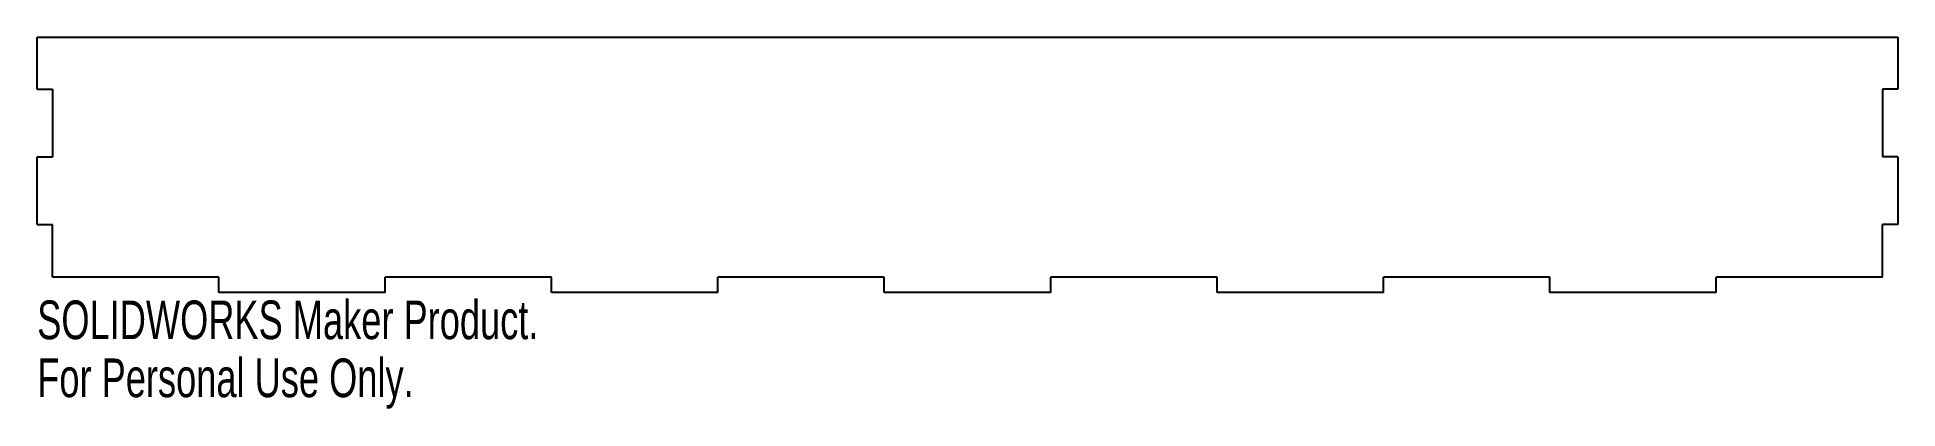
# Model space of a CAD drawing. Header units: millimetres. Extents: x -116 to 116, y -16 to 30.
import ezdxf

# ---------------------------------------------------------------- set-up
doc = ezdxf.new("R2010")
doc.units = ezdxf.units.MM
doc.styles.add('SLDTEXTSTYLE0', font='TXT', dxfattribs={"width": 0.7})

msp = doc.modelspace()

# ---------------------------------------------------------------- linework, layer by layer
at = {"color": 7, "linetype": 'Continuous', "lineweight": 25}
for p, q in [((-116.2, 23.5), (-116.2, 30)), ((-116.2, 30), (116.2, 30)), ((116.2, 30), (116.2, 23.5)), ((-116.2, 23.5), (-114.3, 23.5)), ((-114.3, 23.5), (-114.3, 15.03)), ((116.2, 23.5), (114.3, 23.5)), ((114.3, 23.5), (114.3, 15.03)), ((-116.2, 6.57), (-116.2, 15.03)), ((-116.2, 15.03), (-114.3, 15.03)), ((116.2, 15.03), (114.3, 15.03)), ((116.2, 15.03), (116.2, 6.57)), ((-116.2, 6.57), (-114.3, 6.57)), ((-114.3, 0), (-114.3, 6.57)), ((116.2, 6.57), (114.3, 6.57)), ((114.3, 0), (114.3, 6.57)), ((-93.52, 0), (-114.3, 0)), ((-93.52, -1.9), (-93.52, 0)), ((-51.95, 0), (-72.74, 0)), ((-72.74, -1.9), (-72.74, 0)), ((-51.95, -1.9), (-51.95, 0)), ((-10.39, 0), (-31.17, 0)), ((-31.17, -1.9), (-31.17, 0)), ((-10.39, -1.9), (-10.39, 0)), ((31.17, 0), (10.39, 0)), ((10.39, -1.9), (10.39, 0)), ((31.17, -1.9), (31.17, 0)), ((72.74, 0), (51.95, 0)), ((51.95, -1.9), (51.95, 0)), ((72.74, -1.9), (72.74, 0)), ((114.3, 0), (93.52, 0)), ((93.52, -1.9), (93.52, 0)), ((-72.74, -1.9), (-93.52, -1.9)), ((-31.17, -1.9), (-51.95, -1.9)), ((10.39, -1.9), (-10.39, -1.9)), ((51.95, -1.9), (31.17, -1.9)), ((93.52, -1.9), (72.74, -1.9))]:
    msp.add_line(p, q, dxfattribs=at)

# ---------------------------------------------------------------- texts
at = {"color": 7, "linetype": 'Continuous', "char_height": 4.8336, "attachment_point": 1, "style": 'SLDTEXTSTYLE0'}
for s, insert in [('SOLIDWORKS Maker Product.', (-116.2, -2.92)), ('For Personal Use Only.', (-116.2, -10.17))]:
    msp.add_mtext(s, dxfattribs=dict(at, insert=insert))

doc.saveas('drawing.dxf')
